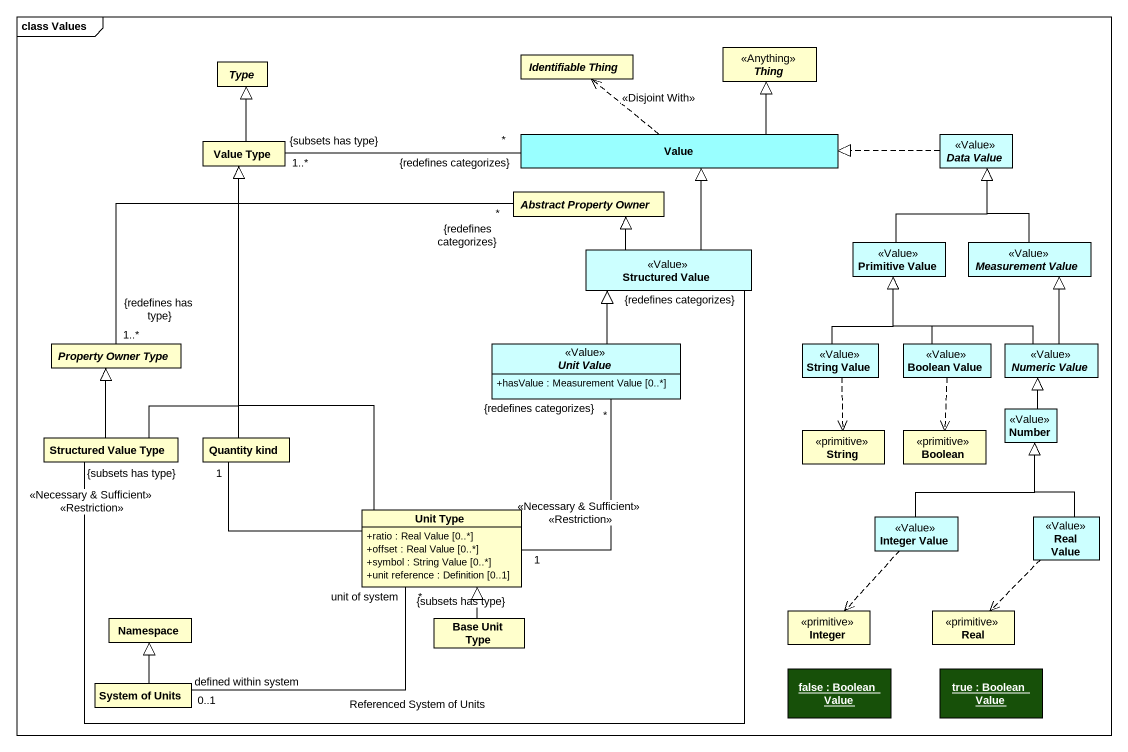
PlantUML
@startuml
mainframe class Values
hide circle
hide empty members
skinparam classAttributeIconSize 0
abstract class "Identifiable Thing" as Identifiable_Thing
abstract class Thing <<Anything>>
abstract class Type
class "Value Type" as Value_Type
class Value #99FFFF
abstract class "Data Value" as Data_Value <<Value>> #CCFFFF
abstract class "Abstract Property Owner" as Abstract_Property_Owner
class "Structured Value" as Structured_Value <<Value>> #CCFFFF
class "Primitive Value" as Primitive_Value <<Value>> #CCFFFF
abstract class "Measurement Value" as Measurement_Value <<Value>> #CCFFFF
abstract class "Property Owner Type" as Property_Owner_Type
abstract class "Unit Value" as Unit_Value <<Value>> #CCFFFF {
  +hasValue : Measurement Value [0..*]
}
class "String Value" as String_Value <<Value>> #CCFFFF
class "Boolean Value" as Boolean_Value <<Value>> #CCFFFF
abstract class "Numeric Value" as Numeric_Value <<Value>> #CCFFFF
class Number <<Value>> #CCFFFF
class "Structured Value Type" as Structured_Value_Type
class "Quantity kind" as Quantity_kind
class String <<primitive>>
class Boolean <<primitive>>
class "Unit Type" as Unit_Type {
  +ratio : Real Value [0..*]
  +offset : Real Value [0..*]
  +symbol : String Value [0..*]
  +unit reference : Definition [0..1]
}
class "Integer Value" as Integer_Value <<Value>> #CCFFFF
class "Real Value" as Real_Value <<Value>> #CCFFFF
class Integer <<primitive>>
class Real <<primitive>>
class "Namespace" as Namespace_
class "Base Unit Type" as Base_Unit_Type
class "System of Units" as System_of_Units
object "false : Boolean Value" as false #175009
object "true : Boolean Value" as true #175009
Value_Type -up-|> Type
Value_Type "1..*\n{subsets has type}" -right- "*\n{redefines categorizes}" Value
Value .up.> Identifiable_Thing : <<Disjoint With>>
Value -up-|> Thing
Data_Value .left.|> Value
Structured_Value -up-|> Value
Structured_Value -up-|> Abstract_Property_Owner
Primitive_Value -up-|> Data_Value
Measurement_Value -up-|> Data_Value
Property_Owner_Type "1..*\n{redefines has type}" -right- "*\n{redefines categorizes}" Abstract_Property_Owner
Unit_Value -up-|> Structured_Value
String_Value -up-|> Primitive_Value
String_Value ..> String
Boolean_Value -up-|> Primitive_Value
Boolean_Value ..> Boolean
Numeric_Value -up-|> Primitive_Value
Numeric_Value -up-|> Measurement_Value
Number -up-|> Numeric_Value
Structured_Value_Type -up-|> Value_Type
Structured_Value_Type "<<Necessary & Sufficient>> <<Restriction>>\n{subsets has type}" -right- "{redefines categorizes}" Structured_Value
Structured_Value_Type -up-|> Property_Owner_Type
Quantity_kind -up-|> Value_Type
Unit_Type -up-|> Value_Type
Unit_Type "<<Necessary & Sufficient>> <<Restriction>>\n1\n{subsets has type}" -up- "*\n{redefines categorizes}" Unit_Value
Unit_Type -left- "1" Quantity_kind
Unit_Type "unit of system\n*" -left- "defined within system\n0..1" System_of_Units : Referenced System of Units
Integer_Value -up-|> Number
Integer_Value ..> Integer
Real_Value -up-|> Number
Real_Value ..> Real
Base_Unit_Type -up-|> Unit_Type
System_of_Units -up-|> Namespace_
@enduml
